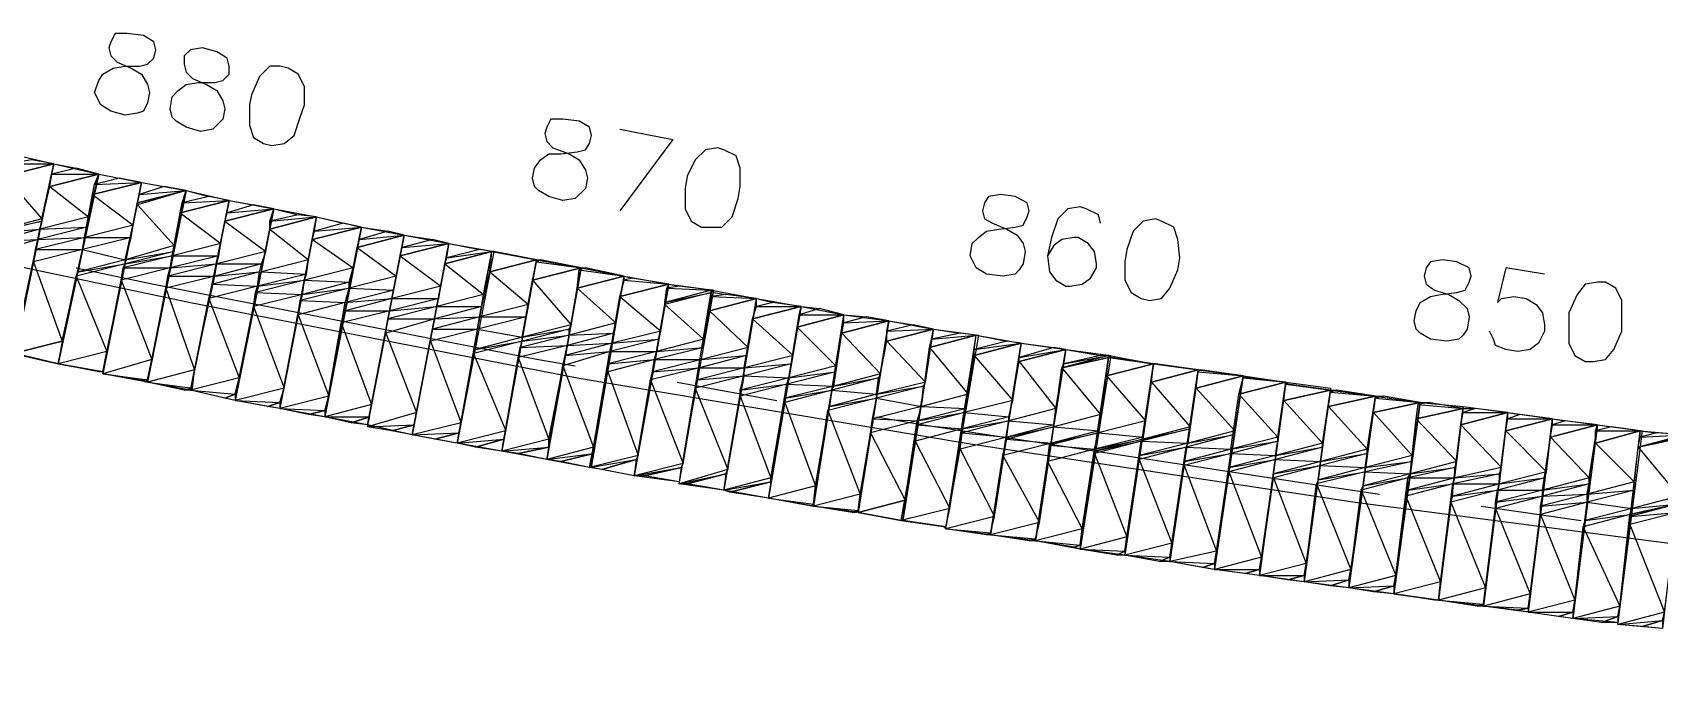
# Model space of a CAD drawing. Header units: millimetres. Extents: x 1 to 1188, y 1 to 840.
# Drawn here: x 581.3 to 632, y 493.8 to 513.8 of the extents above; entities that cross this region are included whole.
import ezdxf

# ---------------------------------------------------------------- set-up
doc = ezdxf.new("R2010")
doc.units = ezdxf.units.MM
doc.layers.add('GEOMETRY', color=7, linetype='Continuous')

msp = doc.modelspace()

# ---------------------------------------------------------------- linework, layer by layer
at = {"layer": 'GEOMETRY'}
for points in [[(40.203, 736.035), (457.652, 546.869), (468.891, 541.916), (480.257, 537.154), (491.752, 532.708), (503.244, 528.391), (514.865, 524.39), (526.613, 520.58), (538.36, 517.088), (550.234, 513.785), (562.109, 510.738), (574.11, 507.88), (586.176, 505.34), (598.241, 502.991), (610.369, 500.958), (622.497, 499.117), (634.69, 497.53), (646.945, 496.196), (659.201, 495.18), (671.456, 494.355), (683.776, 493.783)], [(599.573, 510.738), (601.226, 510.42), (599.573, 508.197)], [(584.652, 509.086), (583.445, 503.118)], [(614.56, 507.817), (614.496, 508.07), (614.116, 508.26), (613.926, 508.325), (613.544, 508.26), (613.227, 507.944), (613.035, 507.372), (612.909, 506.801), (612.972, 506.293), (613.164, 506.039), (613.481, 505.848), (613.607, 505.848), (613.989, 505.911), (614.243, 506.102), (614.433, 506.419), (614.433, 506.546), (614.369, 506.928), (614.179, 507.181), (613.861, 507.372), (613.734, 507.372), (613.354, 507.308), (613.1, 507.118), (612.909, 506.801)], [(582.619, 506.419), (585.032, 505.911), (597.034, 503.563), (598.177, 503.371)], [(582.619, 506.419), (585.032, 505.911), (597.034, 503.563), (598.177, 503.371)], [(598.368, 506.419), (597.289, 500.451)], [(628.403, 506.229), (627.196, 506.419), (626.943, 505.34), (627.069, 505.467), (627.451, 505.531), (627.831, 505.467), (628.148, 505.277), (628.34, 505.022), (628.403, 504.642), (628.403, 504.452), (628.213, 504.07), (627.958, 503.88), (627.578, 503.816), (627.196, 503.88), (626.879, 504.006), (626.816, 504.197), (626.689, 504.452)], [(612.083, 504.07), (611.131, 498.102)], [(601.352, 502.864), (604.464, 502.292)], [(601.352, 502.864), (604.464, 502.292)], [(625.864, 502.102), (625.102, 496.069)], [(607.576, 501.784), (609.035, 501.53), (621.101, 499.689), (623.259, 499.371)], [(607.576, 501.784), (609.035, 501.53), (621.101, 499.689), (623.259, 499.371)], [(626.434, 498.99), (629.546, 498.545)], [(626.434, 498.99), (629.546, 498.545)]]:
    msp.add_lwpolyline(points, dxfattribs=at)
for points in [[(584.207, 513.722), (583.827, 513.722), (583.698, 513.468), (583.635, 513.278), (583.698, 513.023), (583.89, 512.833), (584.334, 512.643), (584.652, 512.452), (584.842, 512.134), (584.906, 511.881), (584.842, 511.564), (584.715, 511.309), (584.525, 511.245), (584.144, 511.182), (583.698, 511.309), (583.381, 511.5), (583.191, 511.881), (583.318, 512.261), (583.445, 512.452), (583.763, 512.643), (584.144, 512.706), (584.589, 512.706), (584.842, 512.769), (585.032, 512.96), (585.096, 513.214), (585.032, 513.468), (584.715, 513.658)], [(586.556, 513.278), (586.176, 513.214), (585.985, 513.023), (585.985, 512.769), (586.048, 512.516), (586.239, 512.326), (586.683, 512.134), (587.002, 511.944), (587.192, 511.627), (587.255, 511.372), (587.192, 511.055), (587.002, 510.865), (586.873, 510.738), (586.493, 510.673), (586.048, 510.802), (585.731, 510.992), (585.604, 511.119), (585.541, 511.372), (585.604, 511.754), (585.794, 511.944), (586.048, 512.134), (586.43, 512.198), (586.938, 512.198), (587.192, 512.261), (587.382, 512.452), (587.382, 512.706), (587.319, 512.96), (587.002, 513.151)], [(588.969, 512.706), (588.652, 512.706), (588.334, 512.389), (588.081, 511.817), (588.017, 511.5), (588.017, 510.865), (588.144, 510.483), (588.461, 510.293), (588.716, 510.23), (589.096, 510.293), (589.414, 510.547), (589.605, 511.119), (589.731, 511.5), (589.731, 512.071), (589.541, 512.452), (589.223, 512.643)], [(597.796, 511.055), (597.415, 511.055), (597.289, 510.802), (597.225, 510.61), (597.289, 510.356), (597.479, 510.166), (597.986, 509.976), (598.304, 509.785), (598.494, 509.468), (598.558, 509.214), (598.494, 508.896), (598.177, 508.579), (597.796, 508.515), (597.352, 508.642), (597.034, 508.832), (596.907, 508.959), (596.844, 509.214), (596.907, 509.531), (597.097, 509.785), (597.352, 509.976), (597.732, 509.976), (598.241, 510.039), (598.494, 510.103), (598.621, 510.293), (598.685, 510.547), (598.621, 510.802), (598.304, 510.992)], [(580.588, 509.976), (581.921, 509.658), (580.652, 503.753), (579.318, 504.006)], [(602.622, 510.166), (602.241, 510.103), (601.923, 509.785), (601.669, 509.277), (601.606, 508.896), (601.606, 508.26), (601.796, 507.88), (602.114, 507.69), (602.748, 507.69), (603.067, 508.007), (603.257, 508.579), (603.32, 508.959), (603.32, 509.531), (603.194, 509.913), (602.813, 510.103)], [(580.523, 509.658), (581.921, 509.658), (580.397, 509.277)], [(580.397, 509.277), (581.921, 509.658)], [(581.921, 509.658), (581.921, 509.658), (581.921, 509.658), (581.921, 509.658), (580.397, 509.277), (581.921, 509.658), (582.619, 509.531), (581.857, 509.341)], [(581.921, 509.658), (580.397, 509.277), (581.54, 507.944)], [(581.222, 509.785), (580.523, 509.658), (581.921, 509.658)], [(581.921, 509.658), (583.318, 509.341), (582.048, 503.435), (580.715, 503.753)], [(582.619, 509.531), (581.857, 509.341), (583.318, 509.341)], [(580.397, 509.277), (581.54, 507.944), (580.08, 507.563)], [(581.794, 508.959), (583.001, 508.007), (581.477, 507.627)], [(581.857, 509.341), (583.318, 509.341), (581.794, 508.959)], [(581.794, 508.959), (583.318, 509.341)], [(583.318, 509.341), (583.318, 509.341), (583.318, 509.341), (583.318, 509.341), (581.794, 508.959), (583.318, 509.341), (583.953, 509.214), (583.191, 509.023)], [(583.318, 509.341), (581.794, 508.959), (583.001, 508.007)], [(583.318, 509.341), (584.652, 509.086), (583.445, 503.181), (582.048, 503.435)], [(583.191, 509.023), (584.652, 509.086), (583.128, 508.706)], [(583.128, 508.706), (584.652, 509.086)], [(584.652, 509.086), (584.652, 509.086), (584.652, 509.086), (584.652, 509.086), (583.128, 508.706), (584.652, 509.086), (585.351, 508.959), (584.589, 508.706)], [(584.652, 509.086), (583.128, 508.706), (584.397, 507.753)], [(583.953, 509.214), (583.191, 509.023), (584.652, 509.086)], [(584.652, 509.086), (586.048, 508.832), (584.842, 502.864), (583.445, 503.118)], [(585.351, 508.959), (584.589, 508.706), (586.048, 508.832)], [(583.128, 508.706), (584.397, 507.753), (582.873, 507.372)], [(584.525, 508.389), (585.668, 507.118), (584.144, 506.673)], [(584.589, 508.706), (586.048, 508.832), (584.525, 508.452)], [(586.048, 508.832), (584.525, 508.452)], [(584.525, 508.452), (586.048, 508.832), (584.525, 508.389)], [(586.048, 508.832), (584.525, 508.389), (585.668, 507.118)], [(586.048, 508.832), (587.382, 508.515), (586.176, 502.609), (584.842, 502.864)], [(585.921, 508.452), (587.382, 508.515), (585.858, 508.134)], [(585.858, 508.134), (587.382, 508.515)], [(587.382, 508.515), (587.382, 508.515), (587.382, 508.515), (587.382, 508.515), (585.858, 508.134), (587.382, 508.515), (588.144, 508.389), (587.319, 508.134)], [(587.382, 508.515), (585.858, 508.134), (587.128, 507.181)], [(586.048, 508.832), (586.747, 508.642), (585.921, 508.452)], [(586.747, 508.642), (585.921, 508.452), (587.382, 508.515)], [(587.382, 508.515), (588.779, 508.26), (587.572, 502.292), (586.176, 502.609)], [(588.144, 508.389), (587.319, 508.134), (588.779, 508.26)], [(611.448, 508.706), (611.068, 508.642), (610.941, 508.452), (610.877, 508.197), (610.941, 507.944), (611.194, 507.817), (611.639, 507.627), (611.956, 507.435), (612.147, 507.181), (612.21, 506.928), (612.147, 506.546), (612.02, 506.356), (611.893, 506.229), (611.513, 506.166), (611.004, 506.229), (610.686, 506.419), (610.623, 506.546), (610.496, 506.801), (610.559, 507.181), (610.751, 507.372), (611.004, 507.563), (611.385, 507.627), (611.893, 507.69), (612.147, 507.753), (612.273, 508.007), (612.338, 508.197), (612.273, 508.452), (611.893, 508.642)], [(580.08, 507.563), (581.54, 507.88), (580.016, 507.498), (580.08, 507.563), (578.556, 507.181), (580.016, 507.498)], [(581.54, 507.88), (580.016, 507.498), (581.477, 507.627)], [(581.54, 507.944), (580.08, 507.563), (581.54, 507.88)], [(583.001, 508.007), (581.477, 507.627), (582.938, 507.69)], [(585.858, 508.134), (587.128, 507.181), (585.604, 506.801)], [(587.255, 507.88), (588.526, 506.928), (587.002, 506.546)], [(587.319, 508.134), (588.779, 508.26), (587.255, 507.88)], [(587.255, 507.88), (588.779, 508.26)], [(588.779, 508.26), (588.779, 508.26), (588.779, 508.26), (588.779, 508.26), (587.255, 507.88), (588.779, 508.26), (589.541, 508.07), (588.652, 507.88)], [(588.779, 508.26), (587.255, 507.88), (588.526, 506.928)], [(588.779, 508.26), (590.113, 508.007), (588.969, 502.039), (587.572, 502.292)], [(589.541, 508.07), (588.652, 507.88), (590.113, 508.007)], [(588.652, 507.88), (590.113, 508.007), (588.652, 507.627)], [(588.652, 507.627), (590.113, 508.007)], [(590.113, 508.007), (590.113, 508.007), (590.113, 508.007), (590.113, 508.007), (588.652, 507.627), (590.113, 508.007), (590.939, 507.817), (590.048, 507.563)], [(590.113, 508.007), (588.652, 507.627), (589.858, 506.673)], [(590.113, 508.007), (591.509, 507.69), (590.367, 501.784), (588.969, 502.039)], [(616.275, 507.944), (615.894, 507.88), (615.577, 507.563), (615.385, 506.991), (615.322, 506.61), (615.322, 506.039), (615.513, 505.657), (615.83, 505.467), (616.084, 505.404), (616.465, 505.467), (616.719, 505.784), (616.973, 506.356), (617.036, 506.738), (616.973, 507.308), (616.846, 507.69), (616.465, 507.88)], [(581.477, 507.627), (582.938, 507.69), (581.414, 507.308), (581.477, 507.627), (580.016, 507.245), (581.414, 507.308)], [(580.016, 507.498), (581.477, 507.627), (580.016, 507.245)], [(581.414, 507.308), (582.873, 507.372), (581.35, 506.991)], [(582.873, 507.372), (584.334, 507.372), (582.81, 506.991), (582.873, 507.372), (581.35, 506.991), (582.81, 506.991)], [(582.938, 507.69), (581.414, 507.308), (582.873, 507.372)], [(584.334, 507.372), (582.81, 506.991), (584.144, 506.673)], [(584.397, 507.753), (582.873, 507.372), (584.334, 507.372)], [(588.652, 507.627), (589.858, 506.673), (588.398, 506.293)], [(590.048, 507.563), (591.509, 507.69), (589.985, 507.308)], [(589.985, 507.308), (591.509, 507.69)], [(591.509, 507.69), (591.509, 507.69), (591.509, 507.69), (591.509, 507.69), (589.985, 507.308), (591.509, 507.69), (592.335, 507.563), (591.446, 507.308)], [(591.509, 507.69), (589.985, 507.308), (591.256, 506.419)], [(590.939, 507.817), (590.048, 507.563), (591.509, 507.69)], [(591.509, 507.69), (592.843, 507.435), (591.701, 501.53), (590.367, 501.784)], [(591.446, 507.308), (592.843, 507.435), (591.382, 507.055)], [(591.382, 507.055), (592.843, 507.435)], [(592.843, 507.435), (592.843, 507.435), (592.843, 507.435), (592.843, 507.435), (591.382, 507.055), (592.843, 507.435), (593.732, 507.308), (592.78, 507.055)], [(592.843, 507.435), (591.382, 507.055), (592.589, 506.166)], [(592.335, 507.563), (591.446, 507.308), (592.843, 507.435)], [(592.843, 507.435), (594.24, 507.181), (593.097, 501.213), (591.701, 501.53)], [(580.016, 507.245), (581.414, 507.308), (579.889, 506.864)], [(581.414, 507.308), (579.889, 506.864), (580.842, 504.388)], [(581.35, 506.991), (582.81, 506.991), (581.285, 506.61)], [(582.81, 506.991), (581.285, 506.61), (582.176, 504.133)], [(582.81, 506.991), (584.144, 506.673), (582.683, 506.293)], [(584.144, 506.673), (585.668, 506.928), (584.144, 506.546), (584.144, 506.673), (582.683, 506.293), (584.144, 506.546)], [(585.668, 507.118), (584.144, 506.673), (585.668, 506.928)], [(585.668, 506.928), (584.144, 506.546), (585.604, 506.801)], [(587.128, 507.181), (585.604, 506.801), (587.065, 506.801)], [(588.526, 506.928), (587.002, 506.546), (588.398, 506.546)], [(589.985, 507.308), (591.256, 506.419), (589.731, 506.039)], [(591.382, 507.055), (592.589, 506.166), (591.129, 505.784)], [(592.78, 507.055), (594.24, 507.181), (592.716, 506.801)], [(592.716, 506.801), (594.24, 507.181)], [(594.24, 507.181), (594.24, 507.181), (594.24, 507.181), (594.24, 507.181), (592.716, 506.801), (594.24, 507.181), (595.193, 506.991), (594.177, 506.738)], [(594.24, 507.181), (592.716, 506.801), (593.985, 505.848)], [(593.732, 507.308), (592.78, 507.055), (594.24, 507.181)], [(594.24, 507.181), (595.638, 506.928), (594.494, 500.958), (593.097, 501.213)], [(594.177, 506.738), (595.573, 506.928), (594.114, 506.546)], [(594.114, 506.546), (595.573, 506.928)], [(595.573, 506.928), (595.573, 506.928), (595.573, 506.928), (595.573, 506.928), (594.114, 506.546)], [(595.573, 506.928), (594.114, 506.546), (595.319, 505.594)], [(595.193, 506.991), (594.177, 506.738), (595.573, 506.928)], [(595.573, 506.928), (596.97, 506.673), (595.891, 500.705), (594.494, 500.958)], [(595.573, 506.928), (596.97, 506.673), (595.51, 506.293)], [(595.638, 506.928), (595.573, 506.928), (596.97, 506.673)], [(581.285, 506.61), (582.176, 504.133), (580.652, 503.753)], [(582.683, 506.293), (584.144, 506.546), (582.619, 506.166)], [(584.144, 506.546), (582.619, 506.166), (583.572, 503.816)], [(584.08, 506.419), (585.541, 506.419), (584.017, 506.039)], [(585.541, 506.419), (584.017, 506.039), (584.969, 503.563)], [(584.144, 506.546), (585.604, 506.801), (584.08, 506.419)], [(585.604, 506.801), (587.065, 506.801), (585.541, 506.419), (585.604, 506.801), (584.08, 506.419), (585.541, 506.419)], [(585.541, 506.419), (587.002, 506.546), (585.477, 506.166)], [(587.002, 506.546), (588.398, 506.546), (586.938, 506.166), (587.002, 506.546), (585.477, 506.166), (586.938, 506.166)], [(587.065, 506.801), (585.541, 506.419), (587.002, 506.546)], [(588.398, 506.546), (586.938, 506.166), (588.334, 506.293)], [(589.858, 506.673), (588.398, 506.293), (589.795, 506.229)], [(591.256, 506.419), (589.731, 506.039), (591.129, 505.976)], [(592.716, 506.801), (593.985, 505.848), (592.463, 505.467)], [(594.114, 506.546), (595.319, 505.594), (593.859, 505.214)], [(595.51, 506.293), (596.97, 506.673)], [(596.97, 506.673), (596.97, 506.673), (596.97, 506.673), (596.97, 506.673), (595.51, 506.293), (596.97, 506.673), (597.097, 506.673), (596.97, 506.61)], [(596.97, 506.673), (595.51, 506.293), (596.717, 505.277)], [(596.97, 506.673), (598.368, 506.419), (597.289, 500.451), (595.891, 500.705)], [(596.97, 506.61), (598.368, 506.419), (596.844, 506.039)], [(596.844, 506.039), (598.368, 506.419)], [(598.368, 506.419), (598.368, 506.419), (598.368, 506.419), (598.368, 506.419), (596.844, 506.039)], [(598.368, 506.419), (596.844, 506.039), (598.051, 504.642)], [(597.097, 506.673), (596.97, 506.61), (598.368, 506.419)], [(598.368, 506.419), (599.702, 506.166), (598.621, 500.196), (597.289, 500.451)], [(598.304, 506.356), (599.702, 506.166), (598.241, 505.784)], [(598.368, 506.419), (598.494, 506.419), (598.304, 506.356)], [(598.494, 506.419), (598.304, 506.356), (599.702, 506.166)], [(625.228, 506.673), (624.847, 506.61), (624.72, 506.419), (624.656, 506.166), (624.72, 505.911), (624.973, 505.721), (625.419, 505.594), (625.735, 505.404), (625.99, 505.15), (626.054, 504.895), (625.99, 504.515), (625.864, 504.323), (625.735, 504.197), (625.355, 504.133), (624.847, 504.197), (624.53, 504.388), (624.403, 504.515), (624.339, 504.769), (624.403, 505.085), (624.53, 505.34), (624.847, 505.531), (625.165, 505.594), (625.672, 505.657), (625.927, 505.721), (626.054, 505.976), (626.117, 506.166), (626.054, 506.419), (625.672, 506.61)], [(582.619, 506.166), (583.572, 503.816), (582.048, 503.435)], [(584.017, 506.039), (584.969, 503.563), (583.445, 503.118)], [(585.477, 506.166), (586.938, 506.166), (585.414, 505.784)], [(586.938, 506.166), (585.414, 505.784), (586.303, 503.244)], [(586.873, 505.911), (588.271, 505.848), (586.747, 505.467)], [(588.271, 505.848), (586.747, 505.467), (587.7, 502.991)], [(586.938, 506.166), (588.334, 506.293), (586.873, 505.911)], [(588.334, 506.293), (586.873, 505.911), (588.271, 505.848)], [(588.271, 505.848), (589.731, 506.039), (588.207, 505.657)], [(589.731, 506.039), (591.129, 505.976), (589.668, 505.594), (589.731, 506.039), (588.207, 505.657), (589.668, 505.594)], [(588.398, 506.293), (589.795, 506.229), (588.271, 505.848)], [(589.795, 506.229), (588.271, 505.848), (589.731, 506.039)], [(591.129, 505.976), (589.668, 505.594), (591.129, 505.784)], [(592.589, 506.166), (591.129, 505.784), (592.526, 505.721)], [(593.985, 505.848), (592.463, 505.467), (593.922, 505.467)], [(595.51, 506.293), (596.717, 505.277), (595.193, 504.895)], [(596.844, 506.039), (598.051, 504.642), (596.527, 504.26)], [(598.241, 505.784), (599.702, 506.166)], [(599.702, 506.166), (599.702, 506.166), (599.702, 506.166), (599.702, 506.166), (598.241, 505.784)], [(599.702, 506.166), (598.241, 505.784), (599.447, 504.705)], [(599.702, 506.166), (601.098, 505.911), (600.019, 499.943), (598.685, 500.196)], [(599.702, 506.039), (601.098, 505.911), (599.573, 505.531)], [(599.573, 505.531), (601.098, 505.911)], [(601.098, 505.911), (601.098, 505.911), (601.098, 505.911), (601.098, 505.911), (599.573, 505.531)], [(601.098, 505.911), (599.573, 505.531), (600.844, 504.452)], [(599.702, 506.166), (599.955, 506.102), (599.702, 506.039)], [(599.955, 506.102), (599.702, 506.039), (601.098, 505.911)], [(601.098, 505.911), (602.495, 505.721), (601.416, 499.752), (600.019, 499.943)], [(601.098, 505.911), (601.416, 505.848), (601.034, 505.784)], [(601.416, 505.848), (601.034, 505.784), (602.431, 505.721)], [(630.054, 505.976), (629.673, 505.911), (629.419, 505.594), (629.165, 505.022), (629.165, 504.07), (629.356, 503.689), (629.673, 503.498), (629.927, 503.498), (630.308, 503.563), (630.563, 503.88), (630.816, 504.452), (630.816, 505.404), (630.626, 505.784), (630.308, 505.976)], [(585.414, 505.784), (586.303, 503.244), (584.842, 502.864)], [(586.747, 505.467), (587.7, 502.991), (586.176, 502.609)], [(588.207, 505.657), (589.668, 505.594), (588.144, 505.214)], [(589.668, 505.594), (588.144, 505.214), (589.096, 502.673)], [(589.605, 505.404), (591.002, 505.34), (589.541, 504.959)], [(591.002, 505.34), (589.541, 504.959), (590.494, 502.419)], [(589.668, 505.594), (591.129, 505.784), (589.605, 505.404)], [(591.129, 505.784), (592.526, 505.721), (591.002, 505.34), (591.129, 505.784), (589.605, 505.404), (591.002, 505.34)], [(592.526, 505.721), (591.002, 505.34), (592.463, 505.467)], [(591.002, 505.34), (592.463, 505.467), (591.002, 505.085)], [(592.463, 505.467), (593.922, 505.467), (592.398, 505.085), (592.463, 505.467), (591.002, 505.085), (592.398, 505.085)], [(593.922, 505.467), (592.398, 505.085), (593.859, 505.214)], [(595.319, 505.594), (593.859, 505.214), (595.256, 505.214)], [(598.241, 505.784), (599.447, 504.705), (597.986, 504.323)], [(599.573, 505.531), (600.844, 504.452), (599.32, 504.07)], [(601.034, 505.784), (602.431, 505.721), (600.971, 505.34)], [(602.431, 505.721), (602.495, 505.721), (602.495, 505.657), (602.431, 505.721), (600.971, 505.34), (602.431, 505.657)], [(600.971, 505.34), (602.431, 505.657), (600.971, 505.277)], [(602.431, 505.657), (600.971, 505.277), (602.178, 504.197)], [(602.431, 505.721), (603.829, 505.467), (602.813, 499.498), (601.416, 499.689)], [(602.431, 505.531), (603.829, 505.467), (602.368, 505.085)], [(602.368, 505.085), (603.829, 505.467)], [(603.829, 505.467), (603.829, 505.467), (603.829, 505.467), (603.829, 505.467), (602.368, 505.085)], [(603.829, 505.467), (602.368, 505.085), (603.575, 503.943)], [(602.495, 505.721), (602.431, 505.721), (602.495, 505.721), (602.431, 505.721)], [(602.495, 505.657), (602.877, 505.594), (602.431, 505.531)], [(602.877, 505.594), (602.431, 505.531), (603.829, 505.467)], [(603.829, 505.467), (605.226, 505.214), (604.209, 499.244), (602.813, 499.498)], [(603.829, 505.467), (604.336, 505.34), (603.829, 505.214)], [(604.336, 505.34), (603.829, 505.214), (605.226, 505.214)], [(588.144, 505.214), (589.096, 502.673), (587.572, 502.292)], [(589.541, 504.959), (590.494, 502.419), (588.969, 502.039)], [(591.002, 505.085), (592.398, 505.085), (590.875, 504.705)], [(592.398, 505.085), (590.875, 504.705), (591.827, 502.165)], [(592.335, 504.832), (593.795, 504.832), (592.271, 504.388)], [(593.795, 504.832), (592.271, 504.388), (593.223, 501.91)], [(592.398, 505.085), (593.859, 505.214), (592.335, 504.832)], [(593.859, 505.214), (595.256, 505.214), (593.795, 504.832), (593.859, 505.214), (592.335, 504.832), (593.795, 504.832)], [(593.795, 504.832), (595.193, 504.895), (593.732, 504.515)], [(595.193, 504.895), (596.653, 504.895), (595.129, 504.515), (595.193, 504.895), (593.732, 504.515), (595.129, 504.515)], [(595.256, 505.214), (593.795, 504.832), (595.193, 504.895)], [(596.653, 504.895), (595.129, 504.515), (596.527, 504.26)], [(596.717, 505.277), (595.193, 504.895), (596.653, 504.895)], [(600.971, 505.277), (602.178, 504.197), (600.717, 503.816)], [(602.368, 505.085), (603.575, 503.943), (602.114, 503.563)], [(603.702, 504.832), (604.971, 503.689), (603.447, 503.308)], [(603.829, 505.214), (605.226, 505.214), (603.702, 504.832)], [(603.702, 504.832), (605.226, 505.214)], [(605.226, 505.214), (605.226, 505.214), (605.226, 505.214), (605.226, 505.214), (603.702, 504.832)], [(605.226, 505.214), (603.702, 504.832), (604.971, 503.689)], [(605.226, 505.214), (606.559, 504.959), (605.606, 498.99), (604.209, 499.244)], [(605.163, 504.959), (606.559, 504.959), (605.098, 504.578)], [(605.098, 504.578), (606.559, 504.959)], [(606.559, 504.959), (606.559, 504.959), (606.559, 504.959), (606.559, 504.959), (605.098, 504.578)], [(606.559, 504.959), (605.098, 504.578), (606.305, 503.371)], [(605.226, 505.214), (605.797, 505.15), (605.163, 504.959)], [(605.797, 505.15), (605.163, 504.959), (606.559, 504.959)], [(606.559, 504.959), (607.956, 504.769), (607.004, 498.8), (605.606, 498.99)], [(606.559, 504.959), (607.257, 504.895), (606.559, 504.705)], [(607.257, 504.895), (606.559, 504.705), (607.956, 504.769)], [(590.875, 504.705), (591.827, 502.165), (590.367, 501.784)], [(592.271, 504.388), (593.223, 501.91), (591.701, 501.467)], [(593.732, 504.515), (595.129, 504.515), (593.669, 504.133)], [(595.129, 504.515), (593.669, 504.133), (594.621, 501.594)], [(595.129, 504.515), (596.527, 504.26), (595.066, 503.88)], [(596.527, 504.26), (597.986, 504.515), (596.527, 504.133), (596.527, 504.26), (595.066, 503.88), (596.527, 504.133)], [(597.986, 504.323), (599.383, 504.388), (597.923, 504.006), (597.986, 504.323), (596.463, 503.943), (597.923, 504.006)], [(596.527, 504.133), (597.986, 504.323), (596.463, 503.943)], [(598.051, 504.642), (596.527, 504.26), (597.986, 504.515)], [(597.986, 504.515), (596.527, 504.133), (597.986, 504.323)], [(599.383, 504.388), (597.923, 504.006), (599.32, 504.07)], [(599.447, 504.705), (597.986, 504.323), (599.383, 504.388)], [(600.844, 504.452), (599.32, 504.07), (600.781, 504.197)], [(605.098, 504.578), (606.305, 503.371), (604.844, 502.991)], [(606.495, 504.388), (607.702, 503.118), (606.242, 502.736)], [(606.559, 504.705), (607.956, 504.769), (606.495, 504.388)], [(606.495, 504.388), (607.956, 504.769)], [(607.956, 504.769), (607.956, 504.769), (607.956, 504.769), (607.956, 504.769), (606.495, 504.388)], [(607.956, 504.769), (606.495, 504.388), (607.702, 503.118)], [(607.956, 504.769), (609.353, 504.515), (608.338, 498.545), (607.004, 498.8)], [(607.956, 504.769), (608.718, 504.642), (607.893, 504.452)], [(608.718, 504.642), (607.893, 504.452), (609.353, 504.515)], [(607.893, 504.452), (609.353, 504.515), (607.893, 504.133)], [(607.893, 504.133), (609.353, 504.515)], [(609.353, 504.515), (609.353, 504.515), (609.353, 504.515), (609.353, 504.515), (607.893, 504.133)], [(609.353, 504.515), (607.893, 504.133), (609.098, 502.864)], [(609.353, 504.515), (610.751, 504.323), (609.734, 498.355), (608.401, 498.545)], [(609.29, 504.197), (610.686, 504.323), (609.227, 503.943)], [(609.227, 503.943), (610.686, 504.323)], [(610.686, 504.323), (610.686, 504.323), (610.686, 504.323), (610.686, 504.323), (609.227, 503.943)], [(610.686, 504.323), (609.227, 503.943), (610.432, 502.482)], [(609.353, 504.515), (610.179, 504.388), (609.29, 504.197)], [(610.179, 504.388), (609.29, 504.197), (610.686, 504.323)], [(610.686, 504.323), (612.083, 504.07), (611.131, 498.102), (609.734, 498.292)], [(610.686, 504.323), (611.639, 504.133), (610.623, 503.88)], [(582.048, 503.435), (580.652, 503.753), (582.048, 503.435), (580.652, 503.753), (582.176, 504.133)], [(583.572, 503.816), (582.048, 503.435), (583.445, 503.181)], [(593.669, 504.133), (594.621, 501.594), (593.097, 501.213)], [(595.066, 503.88), (596.527, 504.133), (595.002, 503.753)], [(596.527, 504.133), (595.002, 503.753), (596.018, 501.34)], [(596.463, 503.943), (597.923, 504.006), (596.398, 503.626)], [(597.923, 504.006), (596.398, 503.626), (597.352, 501.085)], [(597.859, 503.689), (599.256, 503.816), (597.796, 503.371)], [(599.256, 503.816), (597.796, 503.371), (598.748, 500.831)], [(599.32, 504.07), (600.781, 504.197), (599.256, 503.816), (599.32, 504.07), (597.859, 503.689), (599.256, 503.816)], [(597.923, 504.006), (599.32, 504.07), (597.859, 503.689)], [(600.717, 503.816), (602.178, 503.943), (600.654, 503.563), (600.717, 503.816), (599.193, 503.435), (600.654, 503.563)], [(599.256, 503.816), (600.717, 503.816), (599.193, 503.435)], [(600.781, 504.197), (599.256, 503.816), (600.717, 503.816)], [(602.178, 503.943), (600.654, 503.563), (602.114, 503.563)], [(602.178, 504.197), (600.717, 503.816), (602.178, 503.943)], [(603.575, 503.943), (602.114, 503.563), (603.51, 503.689)], [(607.893, 504.133), (609.098, 502.864), (607.576, 502.482)], [(609.227, 503.943), (610.432, 502.482), (608.972, 502.102)], [(611.639, 504.133), (610.623, 503.88), (612.083, 504.07)], [(610.623, 503.88), (612.083, 504.07), (610.623, 503.689)], [(610.623, 503.689), (612.083, 504.07)], [(612.083, 504.07), (612.083, 504.07), (612.083, 504.07), (612.083, 504.07), (610.623, 503.689)], [(612.083, 504.07), (610.623, 503.689), (611.83, 502.292)], [(612.083, 504.07), (613.481, 503.88), (612.528, 497.91), (611.131, 498.102)], [(612.083, 504.07), (613.1, 503.943), (612.02, 503.626)], [(613.1, 503.943), (612.02, 503.626), (613.481, 503.88)], [(612.02, 503.626), (613.481, 503.88), (612.02, 503.498)], [(612.02, 503.498), (613.481, 503.88)], [(613.481, 503.88), (613.481, 503.88), (613.481, 503.88), (613.481, 503.88), (612.02, 503.498)], [(613.481, 503.88), (612.02, 503.498), (613.164, 502.039)], [(613.481, 503.88), (614.878, 503.689), (613.926, 497.656), (612.528, 497.91)], [(613.481, 503.88), (614.56, 503.689), (613.417, 503.435)], [(582.048, 503.435), (583.445, 503.181), (583.318, 503.181)], [(584.969, 503.563), (583.445, 503.118), (584.842, 502.927)], [(595.002, 503.753), (596.018, 501.34), (594.494, 500.958)], [(596.398, 503.626), (597.352, 501.085), (595.891, 500.705)], [(597.796, 503.371), (598.748, 500.831), (597.289, 500.451)], [(599.193, 503.435), (600.654, 503.563), (599.193, 503.181)], [(600.654, 503.563), (599.193, 503.181), (600.145, 500.578)], [(600.59, 503.181), (602.051, 503.308), (600.527, 502.927)], [(602.051, 503.308), (600.527, 502.927), (601.543, 500.323)], [(602.114, 503.563), (603.51, 503.689), (602.051, 503.308), (602.114, 503.563), (600.59, 503.181), (602.051, 503.308)], [(600.654, 503.563), (602.114, 503.563), (600.59, 503.181)], [(603.447, 503.308), (604.908, 503.435), (603.447, 503.054), (603.447, 503.308), (601.988, 502.927), (603.447, 503.054)], [(602.051, 503.308), (603.447, 503.308), (601.988, 502.927)], [(603.51, 503.689), (602.051, 503.308), (603.447, 503.308)], [(604.971, 503.689), (603.447, 503.308), (604.908, 503.435)], [(604.908, 503.435), (603.447, 503.054), (604.844, 502.991)], [(606.305, 503.371), (604.844, 502.991), (606.305, 503.181)], [(610.623, 503.689), (611.83, 502.292), (610.306, 501.91)], [(612.02, 503.498), (613.164, 502.039), (611.703, 501.657)], [(613.354, 503.308), (614.56, 501.847), (613.1, 501.467)], [(613.417, 503.435), (614.814, 503.689), (613.354, 503.308)], [(613.354, 503.308), (614.814, 503.626)], [(614.814, 503.626), (613.354, 503.308)], [(614.814, 503.626), (613.354, 503.308), (614.56, 501.847)], [(614.56, 503.689), (613.417, 503.435), (614.814, 503.689)], [(614.814, 503.689), (616.21, 503.435), (615.322, 497.466), (613.926, 497.656)], [(614.814, 503.626), (616.21, 503.435), (614.751, 503.054)], [(614.751, 503.054), (616.21, 503.435)], [(616.21, 503.435), (616.21, 503.435), (616.21, 503.435), (616.21, 503.435), (614.751, 503.054)], [(616.21, 503.435), (614.751, 503.054), (615.957, 501.657)], [(614.878, 503.626), (614.814, 503.626), (614.878, 503.626), (614.814, 503.626), (614.814, 503.689)], [(614.814, 503.626), (614.878, 503.626)], [(614.878, 503.626), (614.814, 503.626), (616.21, 503.435)], [(616.21, 503.435), (617.608, 503.244), (616.719, 497.276), (615.322, 497.466)], [(616.21, 503.435), (617.608, 503.244), (616.147, 502.864)], [(616.275, 503.435), (616.21, 503.435), (617.608, 503.244)], [(583.445, 503.118), (584.842, 502.927), (584.652, 502.927)], [(584.652, 502.927), (584.842, 502.927), (584.779, 502.864)], [(586.303, 503.244), (584.842, 502.864), (586.239, 502.673)], [(584.842, 502.864), (586.239, 502.673), (585.985, 502.609)], [(587.7, 502.991), (586.176, 502.609), (587.572, 502.482)], [(599.193, 503.181), (600.145, 500.578), (598.621, 500.196)], [(600.527, 502.927), (601.543, 500.323), (600.019, 499.943)], [(601.988, 502.927), (603.447, 503.054), (601.923, 502.673)], [(603.447, 503.054), (601.923, 502.673), (602.94, 500.133)], [(604.844, 502.991), (606.305, 503.181), (604.781, 502.801), (604.844, 502.991), (603.32, 502.609), (604.781, 502.801)], [(603.447, 503.054), (604.844, 502.991), (603.32, 502.609)], [(603.32, 502.609), (604.781, 502.801), (603.32, 502.419)], [(604.781, 502.801), (603.32, 502.419), (604.273, 499.879)], [(606.242, 502.736), (607.639, 502.991), (606.178, 502.609), (606.242, 502.736), (604.718, 502.356), (606.178, 502.609)], [(604.781, 502.801), (606.242, 502.736), (604.718, 502.356)], [(606.305, 503.181), (604.781, 502.801), (606.242, 502.736)], [(607.639, 502.991), (606.178, 502.609), (607.576, 502.482)], [(607.702, 503.118), (606.242, 502.736), (607.639, 502.991)], [(609.098, 502.864), (607.576, 502.482), (609.035, 502.736)], [(614.751, 503.054), (615.957, 501.657), (614.496, 501.277)], [(616.147, 502.864), (617.354, 501.467), (615.894, 501.085)], [(616.147, 502.864), (617.608, 503.244)], [(617.608, 503.244), (617.608, 503.244), (617.608, 503.244), (617.608, 503.244), (616.147, 502.864), (617.608, 503.244), (617.671, 503.244), (617.608, 503.181)], [(617.608, 503.244), (616.147, 502.864), (617.354, 501.467)], [(617.608, 503.244), (619.005, 503.054), (618.116, 497.021), (616.719, 497.276)], [(617.608, 503.181), (619.005, 503.054), (617.544, 502.673)], [(617.544, 502.673), (619.005, 503.054)], [(619.005, 503.054), (619.005, 503.054), (619.005, 503.054), (619.005, 503.054), (617.544, 502.673), (619.005, 503.054), (619.132, 502.991), (619.005, 502.991)], [(619.005, 503.054), (617.544, 502.673), (618.752, 501.34)], [(617.671, 503.244), (617.608, 503.181), (619.005, 503.054)], [(619.005, 503.054), (620.339, 502.864), (619.514, 496.831), (618.116, 497.021)], [(619.005, 502.991), (620.339, 502.864), (618.878, 502.482)], [(618.878, 502.482), (620.339, 502.864)], [(620.339, 502.864), (620.339, 502.864), (620.339, 502.864), (620.339, 502.864), (618.878, 502.482)], [(620.339, 502.864), (618.878, 502.482), (620.084, 501.148)], [(619.132, 502.991), (619.005, 502.991), (620.339, 502.864)], [(620.339, 502.864), (621.735, 502.673), (620.91, 496.641), (619.514, 496.831)], [(620.339, 502.801), (621.735, 502.609), (620.276, 502.292)], [(620.339, 502.864), (620.402, 502.801), (620.339, 502.801)], [(620.402, 502.801), (620.339, 502.801), (621.735, 502.609)], [(585.985, 502.609), (586.239, 502.673), (586.176, 502.609)], [(586.176, 502.609), (587.572, 502.482), (587.255, 502.356)], [(587.255, 502.356), (587.572, 502.482), (587.572, 502.292)], [(589.096, 502.673), (587.572, 502.292), (588.969, 502.229)], [(590.494, 502.419), (588.969, 502.039), (590.367, 501.975)], [(601.923, 502.673), (602.94, 500.133), (601.416, 499.689)], [(603.32, 502.419), (604.273, 499.879), (602.813, 499.498)], [(604.718, 502.356), (606.178, 502.609), (604.718, 502.229)], [(606.178, 502.609), (604.718, 502.229), (605.67, 499.626)], [(606.115, 502.102), (607.576, 502.356), (606.052, 501.975)], [(607.576, 502.356), (606.052, 501.975), (607.067, 499.371)], [(607.576, 502.482), (609.035, 502.736), (607.576, 502.356), (607.576, 502.482), (606.115, 502.102), (607.576, 502.356)], [(606.178, 502.609), (607.576, 502.482), (606.115, 502.102)], [(607.576, 502.356), (608.972, 502.102), (607.448, 501.72)], [(609.035, 502.736), (607.576, 502.356), (608.972, 502.102)], [(610.432, 502.482), (608.972, 502.102), (610.369, 502.039)], [(617.544, 502.673), (618.752, 501.34), (617.291, 500.958)], [(618.878, 502.482), (620.084, 501.148), (618.623, 500.768)], [(620.276, 502.292), (621.735, 502.609)], [(621.735, 502.609), (621.735, 502.609), (621.735, 502.609), (621.735, 502.609), (620.276, 502.292)], [(621.735, 502.609), (620.276, 502.292), (621.481, 500.958)], [(621.735, 502.609), (623.132, 502.419), (622.307, 496.451), (620.91, 496.641)], [(621.735, 502.546), (623.132, 502.419), (621.672, 502.102)], [(621.672, 502.102), (623.132, 502.419)], [(623.132, 502.419), (623.132, 502.419), (623.132, 502.419), (623.132, 502.419), (621.672, 502.102), (623.132, 502.419), (623.386, 502.419), (623.132, 502.356)], [(623.132, 502.419), (621.672, 502.102), (622.879, 500.768)], [(621.735, 502.609), (621.927, 502.609), (621.735, 502.546)], [(621.927, 502.609), (621.735, 502.546), (623.132, 502.419)], [(623.132, 502.419), (624.53, 502.229), (623.704, 496.259), (622.307, 496.451)], [(623.132, 502.356), (624.53, 502.229), (623.069, 501.91)], [(623.386, 502.419), (623.132, 502.356), (624.53, 502.229)], [(587.572, 502.292), (588.969, 502.229), (588.589, 502.102)], [(588.589, 502.102), (588.969, 502.229), (588.969, 502.039)], [(588.969, 502.039), (590.367, 501.975), (589.858, 501.847)], [(589.858, 501.847), (590.367, 501.975), (590.367, 501.784)], [(591.827, 502.165), (590.367, 501.784), (591.764, 501.784)], [(593.223, 501.91), (591.701, 501.467), (593.16, 501.53)], [(604.718, 502.229), (605.67, 499.626), (604.209, 499.244)], [(606.052, 501.975), (607.067, 499.371), (605.606, 498.99)], [(608.972, 502.102), (610.369, 502.039), (608.845, 501.657), (608.972, 502.102), (607.448, 501.72), (608.845, 501.657)], [(610.369, 502.039), (608.845, 501.657), (610.306, 501.91)], [(608.845, 501.657), (610.306, 501.91), (608.845, 501.53)], [(610.306, 501.91), (611.703, 501.784), (610.242, 501.403), (610.306, 501.91), (608.845, 501.53), (610.242, 501.403)], [(611.83, 502.292), (610.306, 501.91), (611.703, 501.784)], [(613.164, 502.039), (611.703, 501.657), (613.1, 501.53)], [(614.56, 501.847), (613.1, 501.467), (614.496, 501.34)], [(620.276, 502.292), (621.481, 500.958), (620.021, 500.578)], [(621.672, 502.102), (622.879, 500.768), (621.418, 500.388)], [(623.069, 501.91), (624.276, 500.578), (622.815, 500.196)], [(623.069, 501.91), (624.53, 502.229)], [(624.53, 502.229), (624.53, 502.229), (624.53, 502.229), (624.53, 502.229), (623.069, 501.91), (624.53, 502.229), (624.783, 502.229), (624.466, 502.165)], [(624.53, 502.229), (623.069, 501.91), (624.276, 500.578)], [(624.53, 502.229), (625.864, 502.102), (625.102, 496.069), (623.704, 496.259)], [(624.466, 502.165), (625.864, 502.039), (624.403, 501.72)], [(624.403, 501.72), (625.864, 502.039)], [(625.864, 502.039), (625.864, 502.039), (625.864, 502.039), (625.864, 502.039), (624.403, 501.72), (625.864, 502.039), (626.244, 502.039), (625.864, 501.91)], [(625.864, 502.039), (624.403, 501.72), (625.672, 500.388)], [(624.783, 502.229), (624.466, 502.165), (625.864, 502.039)], [(625.864, 502.102), (627.26, 501.91), (626.498, 495.879), (625.102, 496.069)], [(625.864, 501.91), (627.26, 501.91), (625.8, 501.53)], [(625.8, 501.53), (627.26, 501.91)], [(627.26, 501.91), (627.26, 501.91), (627.26, 501.91), (627.26, 501.91), (625.8, 501.53), (627.26, 501.91), (627.641, 501.847), (627.26, 501.72)], [(627.26, 501.91), (625.8, 501.53), (627.069, 500.196)], [(626.244, 502.039), (625.864, 501.91), (627.26, 501.91)], [(627.26, 501.91), (628.657, 501.72), (627.895, 495.689), (626.498, 495.879)], [(627.641, 501.847), (627.26, 501.72), (628.657, 501.72)], [(590.367, 501.784), (591.764, 501.784), (591.192, 501.594)], [(591.192, 501.594), (591.764, 501.784), (591.701, 501.53)], [(591.701, 501.467), (593.16, 501.53), (592.463, 501.34)], [(592.463, 501.34), (593.16, 501.53), (593.097, 501.213)], [(594.621, 501.594), (593.097, 501.213), (594.557, 501.277)], [(596.018, 501.34), (594.494, 500.958), (595.955, 501.085)], [(607.448, 501.72), (608.845, 501.657), (607.384, 501.277)], [(608.845, 501.657), (607.384, 501.277), (608.464, 499.181)], [(608.845, 501.53), (610.242, 501.403), (608.781, 501.022)], [(610.242, 501.403), (608.781, 501.022), (609.86, 498.927)], [(611.703, 501.784), (610.242, 501.403), (611.703, 501.657)], [(610.242, 501.403), (611.703, 501.657), (610.242, 501.277)], [(611.703, 501.657), (613.1, 501.53), (611.639, 501.148), (611.703, 501.657), (610.242, 501.277), (611.639, 501.148)], [(613.1, 501.53), (611.639, 501.148), (613.1, 501.467)], [(611.639, 501.148), (613.1, 501.467), (611.639, 501.085)], [(613.1, 501.467), (614.496, 501.34), (613.035, 500.958), (613.1, 501.467), (611.639, 501.085), (613.035, 500.958)], [(614.496, 501.34), (613.035, 500.958), (614.496, 501.277)], [(615.894, 501.085), (617.354, 501.403), (615.83, 501.022), (615.894, 501.085), (614.369, 500.705), (615.83, 501.022)], [(615.957, 501.657), (614.496, 501.277), (615.894, 501.148)], [(617.354, 501.403), (615.83, 501.022), (617.291, 500.958)], [(617.354, 501.467), (615.894, 501.085), (617.354, 501.403)], [(618.752, 501.34), (617.291, 500.958), (618.688, 501.213)], [(624.403, 501.72), (625.672, 500.388), (624.213, 500.006)], [(625.8, 501.53), (627.069, 500.196), (625.609, 499.879)], [(627.196, 501.34), (628.467, 500.069), (627.006, 499.689)], [(627.26, 501.72), (628.657, 501.72), (627.196, 501.34)], [(627.196, 501.34), (628.657, 501.72)], [(628.657, 501.72), (628.657, 501.72), (628.657, 501.72), (628.657, 501.72), (627.196, 501.34), (628.657, 501.72), (629.039, 501.657), (628.657, 501.53)], [(628.657, 501.72), (627.196, 501.34), (628.467, 500.069)], [(628.657, 501.72), (630.054, 501.53), (629.292, 495.497), (627.895, 495.689)], [(628.657, 501.53), (630.054, 501.53), (628.594, 501.148)], [(628.594, 501.148), (630.054, 501.53)], [(630.054, 501.53), (630.054, 501.53), (630.054, 501.53), (630.054, 501.53), (628.594, 501.148), (630.054, 501.53), (630.498, 501.467), (629.991, 501.34)], [(630.054, 501.53), (628.594, 501.148), (629.801, 499.879)], [(629.039, 501.657), (628.657, 501.53), (630.054, 501.53)], [(630.054, 501.53), (631.452, 501.34), (630.689, 495.37), (629.292, 495.497)], [(630.498, 501.467), (629.991, 501.34), (631.388, 501.34)], [(629.991, 501.34), (631.388, 501.34), (629.991, 500.958)], [(629.991, 500.958), (631.388, 501.34)], [(631.388, 501.34), (629.991, 500.958), (631.388, 501.34), (631.895, 501.277), (631.388, 501.148)], [(631.388, 501.34), (629.991, 500.958), (631.197, 499.752)], [(631.388, 501.34), (632.784, 501.213), (632.085, 495.18), (630.689, 495.307)], [(593.097, 501.213), (594.557, 501.277), (593.795, 501.085)], [(593.795, 501.085), (594.557, 501.277), (594.494, 500.958)], [(594.494, 500.958), (595.955, 501.085), (595.066, 500.831)], [(595.066, 500.831), (595.955, 501.085), (595.891, 500.705)], [(597.352, 501.085), (595.891, 500.705), (597.352, 500.831)], [(595.891, 500.705), (597.352, 500.831), (596.398, 500.641)], [(596.398, 500.641), (597.352, 500.831), (597.289, 500.451)], [(598.748, 500.831), (597.289, 500.451), (598.748, 500.641)], [(607.384, 501.277), (608.464, 499.181), (607.004, 498.8)], [(608.781, 501.022), (609.86, 498.927), (608.338, 498.545)], [(610.242, 501.277), (611.639, 501.148), (610.179, 500.768)], [(611.639, 501.148), (610.179, 500.768), (611.258, 498.672)], [(611.639, 501.085), (613.035, 500.958), (611.513, 500.578)], [(613.035, 500.958), (611.513, 500.578), (612.655, 498.482)], [(612.972, 500.895), (614.369, 500.768), (612.909, 500.388)], [(613.035, 500.958), (614.496, 501.277), (612.972, 500.895)], [(614.496, 501.277), (615.894, 501.148), (614.369, 500.768), (614.496, 501.277), (612.972, 500.895), (614.369, 500.768)], [(615.894, 501.148), (614.369, 500.768), (615.894, 501.085)], [(614.369, 500.768), (615.894, 501.085), (614.369, 500.705)], [(614.369, 500.705), (615.83, 501.022), (614.369, 500.641)], [(615.83, 501.022), (614.369, 500.641), (615.385, 498.038)], [(617.291, 500.958), (618.688, 501.213), (617.227, 500.831), (617.291, 500.958), (615.767, 500.578), (617.227, 500.831)], [(615.83, 501.022), (617.291, 500.958), (615.767, 500.578)], [(615.767, 500.578), (617.227, 500.831), (615.767, 500.451)], [(617.227, 500.831), (615.767, 500.451), (616.782, 497.847)], [(618.623, 500.768), (620.084, 501.022), (618.623, 500.641), (618.623, 500.768), (617.164, 500.388), (618.623, 500.641)], [(617.227, 500.831), (618.623, 500.768), (617.164, 500.388)], [(618.688, 501.213), (617.227, 500.831), (618.623, 500.768)], [(620.021, 500.578), (621.481, 500.831), (620.021, 500.451), (620.021, 500.578), (618.56, 500.196), (620.021, 500.451)], [(620.084, 501.148), (618.623, 500.768), (620.084, 501.022)], [(620.084, 501.022), (618.623, 500.641), (620.021, 500.578)], [(621.481, 500.958), (620.021, 500.578), (621.481, 500.831)], [(621.481, 500.831), (620.021, 500.451), (621.418, 500.388)], [(628.594, 501.148), (629.801, 499.879), (628.34, 499.498)], [(629.991, 500.958), (631.197, 499.752), (629.736, 499.371)], [(631.323, 500.831), (632.594, 499.307), (631.133, 498.927)], [(631.388, 501.148), (632.784, 501.213), (631.323, 500.831)], [(632.784, 501.148), (631.323, 500.831), (632.784, 501.148), (631.323, 500.831), (632.784, 501.213), (632.784, 501.148), (633.356, 501.085), (632.784, 500.958)], [(632.784, 501.148), (631.323, 500.831), (632.594, 499.307)], [(631.895, 501.277), (631.388, 501.148), (632.784, 501.213)], [(597.289, 500.451), (598.748, 500.641), (597.732, 500.388)], [(597.732, 500.388), (598.748, 500.641), (598.621, 500.196)], [(600.145, 500.578), (598.621, 500.196), (600.082, 500.451)], [(598.621, 500.196), (600.082, 500.451), (599.003, 500.133)], [(599.003, 500.133), (600.082, 500.451), (600.019, 499.943)], [(601.543, 500.323), (600.019, 499.943), (601.479, 500.196)], [(610.179, 500.768), (611.258, 498.672), (609.734, 498.292)], [(611.513, 500.578), (612.655, 498.482), (611.131, 498.102)], [(612.909, 500.388), (613.989, 498.292), (612.528, 497.91)], [(614.369, 500.768), (612.909, 500.388), (613.989, 498.292)], [(614.369, 500.641), (615.385, 498.038), (613.926, 497.656)], [(615.767, 500.451), (616.782, 497.847), (615.322, 497.466)], [(617.164, 500.388), (618.623, 500.641), (617.164, 500.26)], [(618.623, 500.641), (617.164, 500.26), (618.18, 497.593)], [(618.623, 500.641), (620.021, 500.578), (618.56, 500.196)], [(618.56, 500.196), (620.021, 500.451), (618.56, 500.069)], [(620.021, 500.451), (618.56, 500.069), (619.577, 497.403)], [(621.418, 500.388), (622.879, 500.641), (621.418, 500.26), (621.418, 500.388), (619.957, 500.006), (621.418, 500.26)], [(620.021, 500.451), (621.418, 500.388), (619.957, 500.006)], [(622.815, 500.196), (624.276, 500.388), (622.815, 500.069), (622.815, 500.196), (621.355, 499.816), (622.815, 500.069)], [(622.879, 500.768), (621.418, 500.388), (622.879, 500.641)], [(622.879, 500.641), (621.418, 500.26), (622.815, 500.196)], [(624.276, 500.578), (622.815, 500.196), (624.276, 500.388)], [(624.276, 500.388), (622.815, 500.069), (624.213, 500.006)], [(625.672, 500.388), (624.213, 500.006), (625.609, 500.196)], [(600.019, 499.943), (601.479, 500.196), (600.335, 499.943)], [(600.335, 499.943), (601.479, 500.196), (601.416, 499.752)], [(602.94, 500.133), (601.416, 499.689), (602.877, 500.006)], [(601.416, 499.689), (602.877, 500.006), (601.669, 499.689)], [(601.669, 499.689), (602.877, 500.006), (602.813, 499.498)], [(604.273, 499.879), (602.813, 499.498), (604.273, 499.752)], [(617.164, 500.26), (618.18, 497.593), (616.719, 497.276)], [(618.56, 500.069), (619.577, 497.403), (618.116, 497.021)], [(619.957, 499.879), (620.973, 497.213), (619.514, 496.831)], [(619.957, 500.006), (621.418, 500.26), (619.957, 499.879)], [(621.418, 500.26), (619.957, 499.879), (620.973, 497.213)], [(621.355, 499.816), (622.815, 500.069), (621.291, 499.689)], [(622.815, 500.069), (621.291, 499.689), (622.37, 497.021)], [(621.418, 500.26), (622.815, 500.196), (621.355, 499.816)], [(622.752, 499.626), (624.148, 499.879), (622.689, 499.498)], [(624.148, 499.879), (622.689, 499.498), (623.768, 496.831)], [(624.213, 500.006), (625.609, 500.196), (624.148, 499.879), (624.213, 500.006), (622.752, 499.626), (624.148, 499.879)], [(622.815, 500.069), (624.213, 500.006), (622.752, 499.626)], [(625.609, 500.196), (624.148, 499.879), (625.609, 499.879)], [(625.609, 499.879), (627.006, 500.006), (625.545, 499.689), (625.609, 499.879), (624.148, 499.498), (625.545, 499.689)], [(624.148, 499.879), (625.609, 499.879), (624.148, 499.498)], [(627.006, 500.006), (625.545, 499.689), (627.006, 499.689)], [(627.006, 499.689), (628.403, 499.879), (626.943, 499.498), (627.006, 499.689), (625.545, 499.307), (626.943, 499.498)], [(627.069, 500.196), (625.609, 499.879), (627.006, 500.006)], [(628.403, 499.879), (626.943, 499.498), (628.34, 499.498)], [(628.467, 500.069), (627.006, 499.689), (628.403, 499.879)], [(629.801, 499.879), (628.34, 499.498), (629.801, 499.689)], [(602.813, 499.498), (604.273, 499.752), (603.003, 499.434)], [(603.003, 499.434), (604.273, 499.752), (604.209, 499.244)], [(605.67, 499.626), (604.209, 499.244), (605.606, 499.054)], [(607.067, 499.371), (605.606, 498.99), (607.004, 498.864)], [(621.291, 499.689), (622.37, 497.021), (620.91, 496.641)], [(622.689, 499.498), (623.768, 496.831), (622.307, 496.451)], [(624.085, 499.307), (625.165, 496.641), (623.704, 496.259)], [(624.148, 499.498), (625.545, 499.689), (624.085, 499.307)], [(625.545, 499.689), (624.085, 499.307), (625.165, 496.641)], [(625.545, 499.307), (626.943, 499.498), (625.482, 499.117)], [(626.943, 499.498), (625.482, 499.117), (626.561, 496.451)], [(625.545, 499.689), (627.006, 499.689), (625.545, 499.307)], [(628.34, 499.498), (629.801, 499.689), (628.34, 499.307), (628.34, 499.498), (626.879, 499.117), (628.34, 499.307)], [(626.943, 499.498), (628.34, 499.498), (626.879, 499.117)], [(626.879, 499.117), (628.34, 499.307), (626.879, 498.927)], [(628.34, 499.307), (626.879, 498.927), (627.958, 496.259)], [(629.736, 499.371), (631.197, 499.498), (629.736, 499.117), (629.736, 499.371), (628.277, 498.99), (629.736, 499.117)], [(628.34, 499.307), (629.736, 499.371), (628.277, 498.99)], [(629.801, 499.689), (628.34, 499.307), (629.736, 499.371)], [(631.197, 499.752), (629.736, 499.371), (631.197, 499.498)], [(631.197, 499.498), (629.736, 499.117), (631.133, 498.927)], [(632.594, 499.307), (631.133, 498.927), (632.531, 499.054)], [(604.209, 499.244), (605.606, 499.054), (605.543, 498.99)], [(605.543, 498.99), (605.606, 499.054), (605.606, 498.99)], [(605.606, 498.99), (607.004, 498.864), (606.814, 498.8)], [(606.814, 498.8), (607.004, 498.864), (606.94, 498.8)], [(608.338, 498.545), (607.004, 498.8), (608.338, 498.545), (607.004, 498.8), (608.464, 499.181)], [(609.86, 498.927), (608.338, 498.545), (609.734, 498.355)], [(625.482, 499.117), (626.561, 496.451), (625.102, 496.069)], [(626.879, 498.927), (627.958, 496.259), (626.498, 495.879)], [(628.277, 498.99), (629.736, 499.117), (628.277, 498.735)], [(629.736, 499.117), (628.277, 498.735), (629.356, 496.069)], [(629.736, 499.117), (631.133, 498.927), (629.673, 498.545)], [(631.133, 498.927), (632.531, 499.054), (631.07, 498.735), (631.133, 498.927), (629.673, 498.545), (631.07, 498.735)], [(632.531, 499.054), (633.991, 499.117), (632.531, 498.8), (632.531, 499.054), (631.07, 498.672), (632.531, 498.8)], [(632.531, 499.054), (631.07, 498.735)], [(631.07, 498.735), (632.531, 499.054), (631.07, 498.672)], [(631.07, 498.672), (632.531, 498.8), (631.07, 498.419)], [(632.531, 498.8), (631.07, 498.419), (632.15, 495.689)], [(608.338, 498.545), (609.734, 498.355), (609.67, 498.355)], [(609.67, 498.355), (609.734, 498.355), (609.734, 498.292)], [(611.258, 498.672), (609.734, 498.292), (611.131, 498.165)], [(609.734, 498.292), (611.131, 498.165), (611.004, 498.102)], [(612.655, 498.482), (611.131, 498.102), (612.528, 497.973)], [(613.989, 498.292), (612.528, 497.91), (613.926, 497.783)], [(628.277, 498.735), (629.356, 496.069), (627.895, 495.689)], [(629.609, 498.355), (630.753, 495.879), (629.292, 495.497)], [(629.673, 498.545), (631.07, 498.735), (629.609, 498.355)], [(631.07, 498.735), (629.609, 498.355), (630.753, 495.879)], [(631.07, 498.419), (632.15, 495.689), (630.689, 495.307)], [(611.004, 498.102), (611.131, 498.165), (611.131, 498.102)], [(611.131, 498.102), (612.528, 497.973), (612.338, 497.91)], [(612.338, 497.91), (612.528, 497.973), (612.528, 497.91)], [(612.528, 497.91), (613.926, 497.783), (613.734, 497.72)], [(613.734, 497.72), (613.926, 497.783), (613.926, 497.656)], [(615.385, 498.038), (613.926, 497.656), (615.322, 497.593)], [(616.782, 497.847), (615.322, 497.466), (616.719, 497.403)], [(613.926, 497.656), (615.322, 497.593), (615.068, 497.466)], [(615.068, 497.466), (615.322, 497.593), (615.322, 497.466)], [(615.322, 497.466), (616.719, 497.403), (616.402, 497.276)], [(616.402, 497.276), (616.719, 497.403), (616.719, 497.276)], [(618.18, 497.593), (616.719, 497.276), (618.116, 497.213)], [(616.719, 497.276), (618.116, 497.213), (617.735, 497.085)], [(619.577, 497.403), (618.116, 497.021), (619.514, 497.021)], [(617.735, 497.085), (618.116, 497.213), (618.116, 497.021)], [(618.116, 497.021), (619.514, 497.021), (619.069, 496.894)], [(619.069, 496.894), (619.514, 497.021), (619.514, 496.831)], [(620.973, 497.213), (619.514, 496.831), (620.91, 496.831)], [(619.514, 496.831), (620.91, 496.831), (620.402, 496.704)], [(620.402, 496.704), (620.91, 496.831), (620.91, 496.641)], [(622.37, 497.021), (620.91, 496.641), (622.307, 496.704)], [(623.768, 496.831), (622.307, 496.451), (623.704, 496.514)], [(620.91, 496.641), (622.307, 496.704), (621.735, 496.514)], [(621.735, 496.514), (622.307, 496.704), (622.307, 496.451)], [(622.307, 496.451), (623.704, 496.514), (623.069, 496.323)], [(623.069, 496.323), (623.704, 496.514), (623.704, 496.259)], [(625.165, 496.641), (623.704, 496.259), (625.102, 496.069)], [(623.704, 496.259), (625.102, 496.069), (624.973, 496.069)], [(626.561, 496.451), (625.102, 496.069), (626.498, 495.942)], [(627.958, 496.259), (626.498, 495.879), (627.895, 495.815)], [(625.102, 496.069), (626.498, 495.942), (626.307, 495.879)], [(626.307, 495.879), (626.498, 495.942), (626.498, 495.879)], [(626.498, 495.879), (627.895, 495.815), (627.578, 495.752)], [(627.578, 495.752), (627.895, 495.815), (627.895, 495.689)], [(629.356, 496.069), (627.895, 495.689), (629.292, 495.689)], [(630.753, 495.879), (629.292, 495.497), (630.689, 495.56)], [(627.895, 495.689), (629.292, 495.689), (628.847, 495.56)], [(628.847, 495.56), (629.292, 495.689), (629.292, 495.497)], [(629.292, 495.497), (630.689, 495.56), (630.181, 495.37)], [(630.181, 495.37), (630.689, 495.56), (630.689, 495.37)], [(632.15, 495.689), (630.689, 495.307), (632.085, 495.434)], [(630.689, 495.307), (632.085, 495.434), (631.452, 495.244)], [(631.452, 495.244), (632.085, 495.434), (632.085, 495.18)]]:
    msp.add_lwpolyline(points, close=True, dxfattribs=at)

doc.saveas('drawing.dxf')
